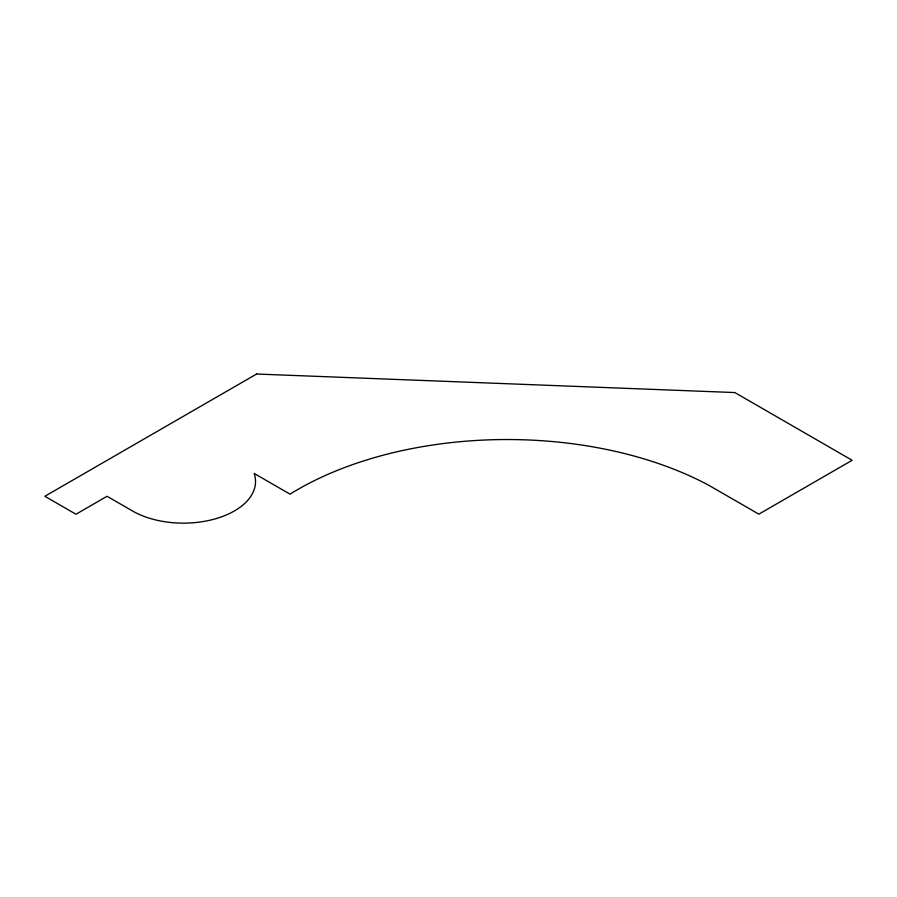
<?xml version="1.0" encoding="UTF-8"?>
<svg xmlns="http://www.w3.org/2000/svg" width="897" height="897" viewBox="0 0 897 897"><rect width="100%" height="100%" fill="white"/><g stroke="black" fill="none" stroke-linecap="round" stroke-linejoin="round"><path stroke-width="1.35" d="M256.598 374.027L44.85 496.276L75.953 514.239L107.068 496.276L134.214 511.952A72.13 41.643 0 0 0 218.442 517.894A72.13 41.643 0 0 0 254.176 473.459L290.011 494.146A296.358 171.103 0 0 1 709.056 485.423L758.828 514.16L852.15 460.284L734.856 392.561L256.598 374.027"/></g></svg>
